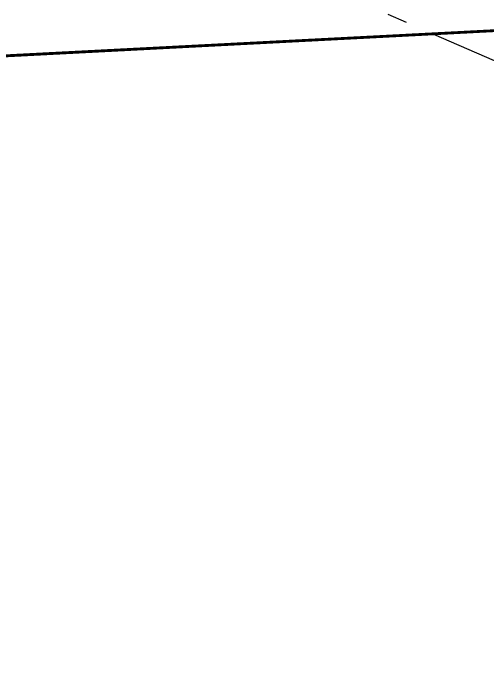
# Model space of a CAD drawing. Header units: millimetres. Extents: x -99530 to 90294, y -97212 to 56397.
# Drawn here: x -49296 to -45934, y -63249 to -58547 of the extents above; entities that cross this region are included whole.
import ezdxf
from ezdxf.enums import TextEntityAlignment as Align

# ---------------------------------------------------------------- set-up
doc = ezdxf.new("R2010")
doc.units = ezdxf.units.MM
doc.header["$MEASUREMENT"] = 0
doc.linetypes.add('Double Dashed', pattern=[1093.611073, 529.166651, -211.666656, 141.111112, -211.666656])
for name, color, linetype in [('New_A-15-MG_Structural_Grid_Phase_2', 7, 'Continuous'), ('New_A-20-M_Hard_Landscape', 7, 'Continuous'), ('New_A-95-D_Dim_Grid.Dim', 7, 'Continuous')]:
    doc.layers.add(name, color=color, linetype=linetype)
doc.layers.add('New_A-15-MG_Structural_Grid_Phase_2_Pen_No__222', color=7, linetype='Continuous', lineweight=13, true_color=0x65af33)
doc.layers.add('New_A-20-M_Hard_Landscape_Pen_No__53', color=7, linetype='Continuous', lineweight=35, true_color=0x444444)
doc.layers.add('New_A-95-D_Dim_Grid.Dim_Pen_No__4', color=7, linetype='Continuous', lineweight=20)
doc.styles.add('GENERATED_STYLE_4', font='')
doc.styles.get('GENERATED_STYLE_4').set_extended_font_data('Swis721 BT')
doc.dimstyles.new('GENERATED_STYLE__2', dxfattribs={"dimtxt": 300, "dimasz": 95, "dimexe": 0.18, "dimexo": 0, "dimgap": 0.09, "dimtad": 1, "dimdec": 0, "dimzin": 0, "dimdsep": 46, "dimtxsty": 'GENERATED_STYLE_4', "dimblk": 'ARROWHEAD_2', "dimblk1": 'ARROWHEAD_2', "dimblk2": 'ARROWHEAD_2', "dimcen": 0.09, "dimclrd": 7, "dimclre": 7, "dimclrt": 7, "dimadec": 0, "dimazin": 0, "dimtfac": 1, "dimtdec": 4, "dimtmove": 0, "dimatfit": 3, "dimfxl": 1, "dimtolj": 1, "dimtzin": 0, "dimarcsym": 0})

# ---------------------------------------------------------------- blocks, each defined once
blk = doc.blocks.new('Mesh_6_1', base_point=(-56628.5, -71821))
at = {"layer": 'New_A-20-M_Hard_Landscape_Pen_No__53', "linetype": 'Continuous', "flags": 128}
blk.add_lwpolyline([(-17579.3, -76160.8, -0.138824), (-37194.7, -72335.5, -0.171752), (-44779.4, -64647.1), (-44956.5, -64631.2), (-45033.8, -63133.2), (-45111, -61635.2), (-45188.3, -60137.2), (-45265.6, -58639.2), (-51572.4, -58963.6), (-51262.9, -64980.7), (-51262.9, -67160.2, -0.478648), (-56628.5, -71821), (-57422.2, -73632.3), (-50733.3, -76386.3), (-45824.1, -78214.2), (-37862.3, -79363), (-25566.8, -79831.6)], format="xyb", dxfattribs=at)
blk = doc.blocks.new('Mesh_16_1', base_point=(-51572.4, -58963.6))
at = {"layer": 'New_A-20-M_Hard_Landscape_Pen_No__53', "linetype": 'Continuous', "flags": 128}
blk.add_lwpolyline([(-51572.4, -58963.6), (-45265.6, -58639.2, -0.034108), (-45057.8, -52905.3, -0.178607), (-35070.6, -32917.1), (-26069.7, -24531.6), (-21312.9, -26583.1), (-17526.8, -17988.7), (-18237.4, -17225), (-11233, -10707), (-10987.3, -10971), (402.2, -373.3), (-97.6, -155.4), (17121.8, 15868.6), (10987.7, 18539.3), (-39258.7, -28204.1, 0.179729), (-51322.3, -52208.8, 0.048754)], format="xyb", close=True, dxfattribs=at)
blk = doc.blocks.new('Standard grid marker_8')
at = {"layer": 'New_A-15-MG_Structural_Grid_Phase_2_Pen_No__222', "linetype": 'Double Dashed'}
blk.add_line((705.1, 0), (12883.5, 0), dxfattribs=at)
at = {"layer": 'New_A-15-MG_Structural_Grid_Phase_2_Pen_No__222', "style": 'GENERATED_STYLE_4'}
blk.add_attdef('AC_MarkerText_1', text='', height=350, rotation=360, dxfattribs=at).set_placement((-500, 43.4), align=Align.MIDDLE_CENTER)
blk = doc.blocks.new('*D1798')
at = {"layer": 'New_A-95-D_Dim_Grid.Dim_Pen_No__4', "linetype": 'Continuous'}
for p, q in [((-38031.6, -56974.4), (-35766.9, -51780.8)), ((-37945.6, -57011.9), (-38117.5, -56937)), ((-38074.4, -56916.4), (-37988.7, -57032.5)), ((-39984.7, -61453.6), (-38031.6, -56974.4)), ((-40027.6, -61395.6), (-39941.8, -61511.7)), ((-39898.8, -61491.1), (-40070.6, -61416.1)), ((-40009.1, -61509.6), (-39984.7, -61453.6))]:
    blk.add_line(p, q, dxfattribs=at)
at = {"layer": 'New_A-95-D_Dim_Grid.Dim_Pen_No__4', "insert": (-39275, -59675.8), "char_height": 300, "attachment_point": 7, "rotation": 66.4404, "style": 'GENERATED_STYLE_4'}
blk.add_mtext('\\A1;{\\fSwis721 BT|b0|i0|c0|p34;4,886}', dxfattribs=at)
blk = doc.blocks.new('ARROWHEAD_2')
at = {"color": 0, "linetype": 'Continuous', "lineweight": 0}
for p, q in [((-0.378, -0.655), (0.378, 0.655)), ((0, 0), (-1, 0))]:
    blk.add_line(p, q, dxfattribs=at)

msp = doc.modelspace()

# ---------------------------------------------------------------- block references
at = {"layer": 'New_A-15-MG_Structural_Grid_Phase_2', "color": 8, "linetype": 'Continuous', "lineweight": 15, "zscale": 1000, "rotation": 336.440411583993}
msp.add_blockref('Standard grid marker_8', (-47960.9, -57975.6), dxfattribs=at)
at = {"layer": 'New_A-20-M_Hard_Landscape', "color": 49, "lineweight": 35, "true_color": 0x444444}
for name, p in [('Mesh_16_1', (-51572.4, -58963.6)), ('Mesh_6_1', (-56628.5, -71821))]:
    msp.add_blockref(name, p, dxfattribs=at)

# ---------------------------------------------------------------- dimensions: what is measured, and where the dimension line sits
at = {"layer": 'New_A-95-D_Dim_Grid.Dim', "linetype": 'Continuous'}
dim = msp.add_linear_dim(base=(-38031.6, -56974.4), p1=(-47960.9, -57975.6), p2=(-46498.1, -53282.6), angle=66.4404, dimstyle='GENERATED_STYLE__2', dxfattribs=at)
dim.commit()
dim.dimension.update_dxf_attribs({"geometry": '*D1798', "text_midpoint": (-39200.7, -59130.2), "dimtype": 160, "text_rotation": 66.4404})

doc.saveas('drawing.dxf')
